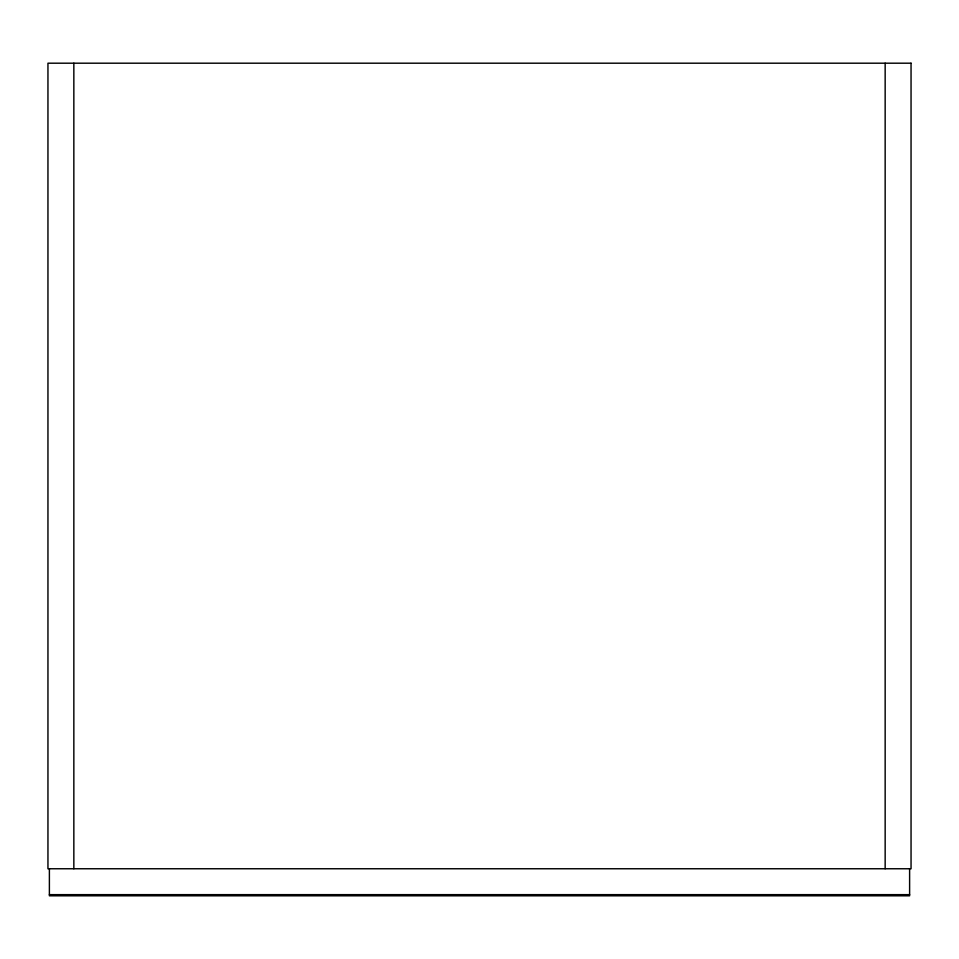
<?xml version="1.0" encoding="UTF-8"?>
<svg xmlns="http://www.w3.org/2000/svg" width="959" height="959" viewBox="0 0 959 959"><rect width="100%" height="100%" fill="white"/><g stroke="black" fill="none" stroke-linecap="round" stroke-linejoin="round"><path stroke-width="1.44" d="M49.389 894.651L909.611 894.651M909.611 868.758L909.611 895.802L49.389 895.802L49.389 868.758M885.157 63.198L885.157 868.758M73.843 63.198L73.843 868.758M911.05 63.198L47.95 63.198L47.95 868.758L911.05 868.758L911.05 63.198"/></g></svg>
